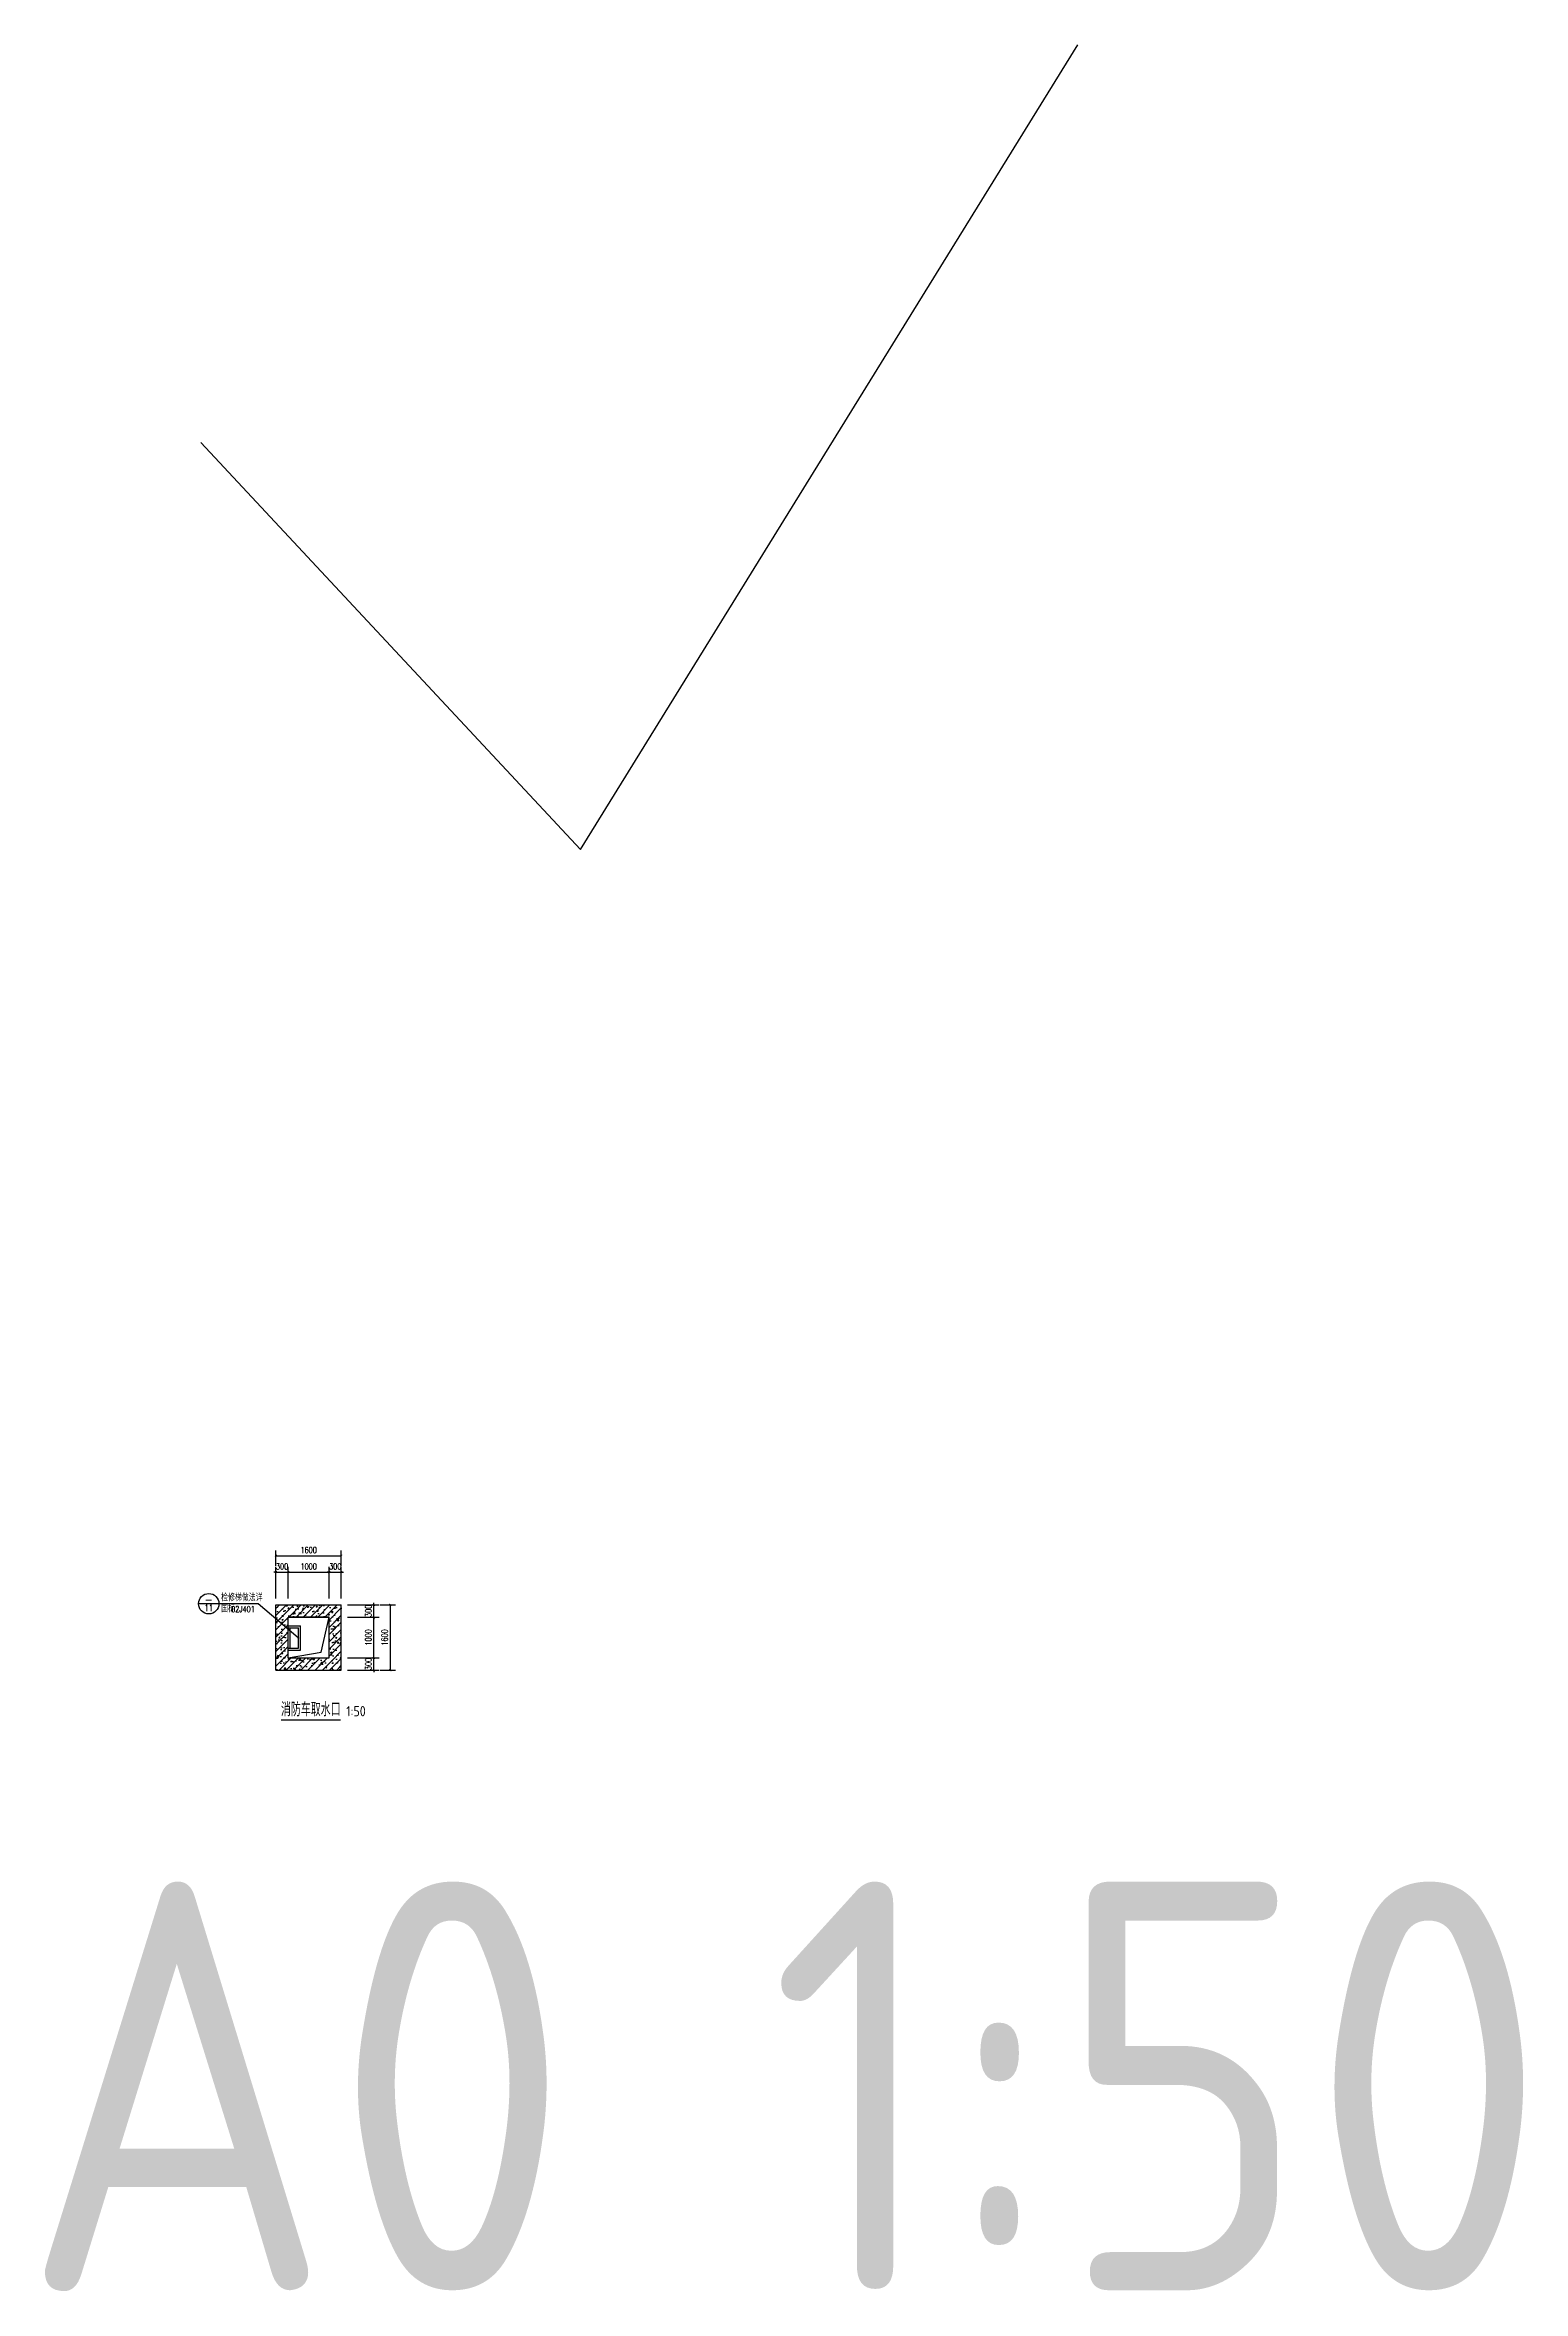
# Model space of a CAD drawing. Extents: x 0 to 2037025, y -2738621 to 0.
# Drawn here: x 1006811 to 1043002, y -1417419 to -1362459 of the extents above; entities that cross this region are included whole.
import ezdxf
from ezdxf.enums import TextEntityAlignment as Align

# ---------------------------------------------------------------- set-up
doc = ezdxf.new("R2010")
doc.units = 0
doc.header["$LTSCALE"] = 10
doc.header["$MEASUREMENT"] = 0
for name, color, linetype in [('1', 7, 'Continuous'), ('20180411审查改动', 6, 'Continuous'), ('DIM_IDEN', 3, 'Continuous'), ('DIM_SYMB', 3, 'Continuous'), ('PUB_DIM', 3, 'Continuous'), ('PUB_HATCH', 252, 'Continuous'), ('PUB_TEXT', 7, 'Continuous'), ('STAIR', 2, 'Continuous'), ('WALL', 4, 'Continuous')]:
    doc.layers.add(name, color=color, linetype=linetype)
doc.styles.add('_TCH_DIM_T3', font='simplex_.ttf', dxfattribs={"width": 0.705882, "bigfont": 'GBCBIG'})
doc.styles.add('_TCH_LABEL', font='COMPLEX', dxfattribs={"bigfont": 'GBCBIG'})
doc.styles.get("Standard").update_dxf_attribs({"font": 'gbenor.shx', "bigfont": 'gbcbig.shx'})
doc.dimstyles.new('_TCH_ARCH&&50', dxfattribs={"dimtxt": 148.75, "dimasz": 50, "dimexe": 125, "dimexo": 150, "dimgap": 63.125, "dimtad": 1, "dimdec": 0, "dimzin": 0, "dimdsep": 46, "dimtxsty": '_TCH_DIM_T3', "dimblk": 'ARCHTICK', "dimcen": 0.09, "dimclrt": 7, "dimazin": 2, "dimtfac": 1, "dimtdec": 0, "dimtix": 1, "dimtmove": 2, "dimatfit": 3, "dimfxl": 0, "dimtolj": 1, "dimtzin": 0, "dimarcsym": 0})
pattern_1 = [(45, (0, 0), (-88.388348, 88.388348), []), (50, (0, 0), (358.63009, -31.37607), [37.5, -412.5]), (355, (0, 0), (-69.37567, 376.09607), [30, -330]), (100.4514, (29.9, -2.6), (289.25469, 344.71977), [31.870095, -350.571056]), (46.1842, (0, 100), (533.62052, -82.75951), [56.25, -618.75]), (96.6356, (44.47, 93.1), (467.33135, 487.05894), [47.80514, -525.8565]), (351.1842, (0, 100), (467.33097, 487.0593), [45, -495]), (21, (50, 75), (298.453526, -201.309445), [37.5, -412.5]), (326, (50, 75), (121.657666, 362.57502), [30, -330]), (71.4514, (74.87, 58.22), (420.111314, 161.26525), [31.870095, -350.571056]), (37.5, (0, 0), (6.079928, 166.446927), [0, -326, 0, -335, 0, -331.25]), (7.5, (0, 0), (131.534769, 197.205856), [0, -191, 0, -318.5, 0, -126.25]), (327.5, (-111.5, 0), (266.911218, -11.277436), [0, -125, 0, -390, 0, -517.5]), (317.5, (-161.5, 0), (291.593085, 50.05249), [0, -162.5, 0, -259, 0, -367.5])]

# ---------------------------------------------------------------- blocks, each defined once
blk = doc.blocks.new('YYY')
at = {"layer": '1'}
blk.add_lwpolyline([(70393, -761243), (71393, -761243), (71393, -762243), (70393, -762243)], dxfattribs=at)
at = {"layer": 'PUB_HATCH'}
blk.add_lwpolyline([(70393, -761243), (71196, -761386), (71393, -762243)], dxfattribs=at)
at = {"layer": 'STAIR'}
for p, q in [((70393, -761431), (70693, -761431)), ((70393, -761481), (70643, -761481)), ((70643, -761481), (70643, -761981)), ((70693, -761431), (70693, -762031)), ((70393, -761981), (70643, -761981)), ((70393, -762031), (70693, -762031))]:
    blk.add_line(p, q, dxfattribs=at)
blk.add_lwpolyline([(70443, -761481), (70443, -761981)], dxfattribs=at)
blk = doc.blocks.new('_ArchTick')
at = {"color": 0, "linetype": 'ByBlock', "const_width": 0.4}
blk.add_lwpolyline([(-0.5, -0.5), (0.5, 0.5)], dxfattribs=at)
blk = doc.blocks.new('*D553')
at = {"layer": 'Defpoints', "color": 0, "transparency": 16777216}
for p in [(1014868, -1400626), (1015268, -1400626), (1014868, -1402226)]:
    blk.add_point(p, dxfattribs=at)
at = {"layer": 'PUB_DIM', "color": 0, "lineweight": -2, "transparency": 16777216}
for p, q in [((1015018, -1400626), (1015393, -1400626)), ((1015268, -1402226), (1015268, -1400626)), ((1015018, -1402226), (1015393, -1402226))]:
    blk.add_line(p, q, dxfattribs=at)
at = {"layer": 'PUB_DIM', "color": 0, "lineweight": -2, "transparency": 16777216, "xscale": 50, "yscale": 50, "zscale": 50}
for p, rotation in [((1015268, -1400626), 90), ((1015268, -1402226), 270)]:
    blk.add_blockref('_ArchTick', p, dxfattribs=dict(at, rotation=rotation))
at = {"layer": 'PUB_DIM', "color": 7, "transparency": 16777216, "insert": (1015130, -1401426), "char_height": 148.8, "attachment_point": 5, "rotation": 90, "style": '_TCH_DIM_T3'}
blk.add_mtext('\\A1;1600', dxfattribs=at)
blk = doc.blocks.new('*D554')
at = {"layer": 'Defpoints', "color": 0, "transparency": 16777216}
for p in [(1014068, -1400626), (1014868, -1400626), (1014068, -1400926)]:
    blk.add_point(p, dxfattribs=at)
at = {"layer": 'PUB_DIM', "color": 0, "lineweight": -2, "transparency": 16777216}
for p, q in [((1014218, -1400626), (1014993, -1400626)), ((1014868, -1400626), (1014868, -1400576)), ((1014868, -1400926), (1014868, -1400626)), ((1014218, -1400926), (1014993, -1400926)), ((1014868, -1400926), (1014868, -1400976))]:
    blk.add_line(p, q, dxfattribs=at)
at = {"layer": 'PUB_DIM', "color": 0, "lineweight": -2, "transparency": 16777216, "xscale": 50, "yscale": 50, "zscale": 50}
for p, rotation in [((1014868, -1400626), 270), ((1014868, -1400926), 90)]:
    blk.add_blockref('_ArchTick', p, dxfattribs=dict(at, rotation=rotation))
at = {"layer": 'PUB_DIM', "color": 7, "transparency": 16777216, "insert": (1014730, -1400776), "char_height": 148.8, "attachment_point": 5, "rotation": 90, "style": '_TCH_DIM_T3'}
blk.add_mtext('\\A1;300', dxfattribs=at)
blk = doc.blocks.new('*D555')
at = {"layer": 'Defpoints', "color": 0, "transparency": 16777216}
for p in [(1014068, -1400926), (1014868, -1400926), (1014068, -1401926)]:
    blk.add_point(p, dxfattribs=at)
at = {"layer": 'PUB_DIM', "color": 0, "lineweight": -2, "transparency": 16777216}
for p, q in [((1014218, -1400926), (1014993, -1400926)), ((1014868, -1401926), (1014868, -1400926)), ((1014218, -1401926), (1014993, -1401926))]:
    blk.add_line(p, q, dxfattribs=at)
at = {"layer": 'PUB_DIM', "color": 0, "lineweight": -2, "transparency": 16777216, "xscale": 50, "yscale": 50, "zscale": 50}
for p, rotation in [((1014868, -1400926), 90), ((1014868, -1401926), 270)]:
    blk.add_blockref('_ArchTick', p, dxfattribs=dict(at, rotation=rotation))
at = {"layer": 'PUB_DIM', "color": 7, "transparency": 16777216, "insert": (1014730, -1401426), "char_height": 148.8, "attachment_point": 5, "rotation": 90, "style": '_TCH_DIM_T3'}
blk.add_mtext('\\A1;1000', dxfattribs=at)
blk = doc.blocks.new('*D556')
at = {"layer": 'Defpoints', "color": 0, "transparency": 16777216}
for p in [(1014068, -1401926), (1014868, -1401926), (1014068, -1402226)]:
    blk.add_point(p, dxfattribs=at)
at = {"layer": 'PUB_DIM', "color": 0, "lineweight": -2, "transparency": 16777216}
for p, q in [((1014218, -1401926), (1014993, -1401926)), ((1014868, -1401926), (1014868, -1401876)), ((1014868, -1402226), (1014868, -1401926)), ((1014218, -1402226), (1014993, -1402226)), ((1014868, -1402226), (1014868, -1402276))]:
    blk.add_line(p, q, dxfattribs=at)
at = {"layer": 'PUB_DIM', "color": 0, "lineweight": -2, "transparency": 16777216, "xscale": 50, "yscale": 50, "zscale": 50}
for p, rotation in [((1014868, -1401926), 270), ((1014868, -1402226), 90)]:
    blk.add_blockref('_ArchTick', p, dxfattribs=dict(at, rotation=rotation))
at = {"layer": 'PUB_DIM', "color": 7, "transparency": 16777216, "insert": (1014730, -1402076), "char_height": 148.8, "attachment_point": 5, "rotation": 90, "style": '_TCH_DIM_T3'}
blk.add_mtext('\\A1;300', dxfattribs=at)
blk = doc.blocks.new('*D557')
at = {"layer": 'Defpoints', "color": 0, "transparency": 16777216}
for p in [(1014068, -1399426), (1012468, -1399826), (1014068, -1399826)]:
    blk.add_point(p, dxfattribs=at)
at = {"layer": 'PUB_DIM', "color": 0, "lineweight": -2, "transparency": 16777216}
for p, q in [((1012468, -1399676), (1012468, -1399301)), ((1012468, -1399426), (1014068, -1399426)), ((1014068, -1399676), (1014068, -1399301))]:
    blk.add_line(p, q, dxfattribs=at)
at = {"layer": 'PUB_DIM', "color": 0, "lineweight": -2, "transparency": 16777216, "xscale": 50, "yscale": 50, "zscale": 50, "rotation": 180}
blk.add_blockref('_ArchTick', (1012468, -1399426), dxfattribs=at)
at = {"layer": 'PUB_DIM', "color": 0, "lineweight": -2, "transparency": 16777216, "xscale": 50, "yscale": 50, "zscale": 50}
blk.add_blockref('_ArchTick', (1014068, -1399426), dxfattribs=at)
at = {"layer": 'PUB_DIM', "color": 7, "transparency": 16777216, "insert": (1013268, -1399288), "char_height": 148.8, "attachment_point": 5, "style": '_TCH_DIM_T3'}
blk.add_mtext('\\A1;1600', dxfattribs=at)
blk = doc.blocks.new('*D558')
at = {"layer": 'Defpoints', "color": 0, "transparency": 16777216}
for p in [(1012768, -1399826), (1012468, -1400626), (1012768, -1400626)]:
    blk.add_point(p, dxfattribs=at)
at = {"layer": 'PUB_DIM', "color": 0, "lineweight": -2, "transparency": 16777216}
for p, q in [((1012468, -1400476), (1012468, -1399701)), ((1012768, -1400476), (1012768, -1399701)), ((1012468, -1399826), (1012418, -1399826)), ((1012468, -1399826), (1012768, -1399826)), ((1012768, -1399826), (1012818, -1399826))]:
    blk.add_line(p, q, dxfattribs=at)
at = {"layer": 'PUB_DIM', "color": 0, "lineweight": -2, "transparency": 16777216, "xscale": 50, "yscale": 50, "zscale": 50}
blk.add_blockref('_ArchTick', (1012468, -1399826), dxfattribs=at)
at = {"layer": 'PUB_DIM', "color": 0, "lineweight": -2, "transparency": 16777216, "xscale": 50, "yscale": 50, "zscale": 50, "rotation": 180}
blk.add_blockref('_ArchTick', (1012768, -1399826), dxfattribs=at)
at = {"layer": 'PUB_DIM', "color": 7, "transparency": 16777216, "insert": (1012618, -1399688), "char_height": 148.8, "attachment_point": 5, "style": '_TCH_DIM_T3'}
blk.add_mtext('\\A1;300', dxfattribs=at)
blk = doc.blocks.new('*D559')
at = {"layer": 'Defpoints', "color": 0, "transparency": 16777216}
for p in [(1013768, -1399826), (1012768, -1400626), (1013768, -1400626)]:
    blk.add_point(p, dxfattribs=at)
at = {"layer": 'PUB_DIM', "color": 0, "lineweight": -2, "transparency": 16777216}
for p, q in [((1012768, -1400476), (1012768, -1399701)), ((1013768, -1400476), (1013768, -1399701)), ((1012768, -1399826), (1013768, -1399826))]:
    blk.add_line(p, q, dxfattribs=at)
at = {"layer": 'PUB_DIM', "color": 0, "lineweight": -2, "transparency": 16777216, "xscale": 50, "yscale": 50, "zscale": 50, "rotation": 180}
blk.add_blockref('_ArchTick', (1012768, -1399826), dxfattribs=at)
at = {"layer": 'PUB_DIM', "color": 0, "lineweight": -2, "transparency": 16777216, "xscale": 50, "yscale": 50, "zscale": 50}
blk.add_blockref('_ArchTick', (1013768, -1399826), dxfattribs=at)
at = {"layer": 'PUB_DIM', "color": 7, "transparency": 16777216, "insert": (1013268, -1399688), "char_height": 148.8, "attachment_point": 5, "style": '_TCH_DIM_T3'}
blk.add_mtext('\\A1;1000', dxfattribs=at)
blk = doc.blocks.new('*D560')
at = {"layer": 'Defpoints', "color": 0, "transparency": 16777216}
for p in [(1014068, -1399826), (1013768, -1400626), (1014068, -1400626)]:
    blk.add_point(p, dxfattribs=at)
at = {"layer": 'PUB_DIM', "color": 0, "lineweight": -2, "transparency": 16777216}
for p, q in [((1013768, -1400476), (1013768, -1399701)), ((1014068, -1400476), (1014068, -1399701)), ((1013768, -1399826), (1013718, -1399826)), ((1013768, -1399826), (1014068, -1399826)), ((1014068, -1399826), (1014118, -1399826))]:
    blk.add_line(p, q, dxfattribs=at)
at = {"layer": 'PUB_DIM', "color": 0, "lineweight": -2, "transparency": 16777216, "xscale": 50, "yscale": 50, "zscale": 50}
blk.add_blockref('_ArchTick', (1013768, -1399826), dxfattribs=at)
at = {"layer": 'PUB_DIM', "color": 0, "lineweight": -2, "transparency": 16777216, "xscale": 50, "yscale": 50, "zscale": 50, "rotation": 180}
blk.add_blockref('_ArchTick', (1014068, -1399826), dxfattribs=at)
at = {"layer": 'PUB_DIM', "color": 7, "transparency": 16777216, "insert": (1013918, -1399688), "char_height": 148.8, "attachment_point": 5, "style": '_TCH_DIM_T3'}
blk.add_mtext('\\A1;300', dxfattribs=at)

msp = doc.modelspace()

# ---------------------------------------------------------------- hatches: boundary and pattern name
at = {"layer": 'PUB_HATCH'}
h = msp.add_hatch(dxfattribs=at)
h.set_pattern_fill('钢筋混凝土', color=256, scale=50, style=0)
h.set_pattern_definition(pattern_1)
h.paths.add_polyline_path([(1012467.8, -1400626), (1012767.8, -1400926), (1013767.8, -1400926), (1014067.8, -1400626)])
h = msp.add_hatch(dxfattribs=at)
h.set_pattern_fill('钢筋混凝土', color=256, scale=50, style=0)
h.set_pattern_definition(pattern_1)
h.paths.add_polyline_path([(1012467.8, -1402226), (1012767.8, -1401926), (1012767.8, -1400926), (1012467.8, -1400626)])
h = msp.add_hatch(dxfattribs=at)
h.set_pattern_fill('钢筋混凝土', color=256, scale=50, style=0)
h.set_pattern_definition(pattern_1)
h.paths.add_polyline_path([(1013767.8, -1401926), (1014067.8, -1402226), (1014067.8, -1400626), (1013767.8, -1400926)])
h = msp.add_hatch(dxfattribs=at)
h.set_pattern_fill('钢筋混凝土', color=256, scale=50, style=0)
h.set_pattern_definition(pattern_1)
h.paths.add_polyline_path([(1012767.8, -1401926), (1012467.8, -1402226), (1014067.8, -1402226), (1013767.8, -1401926)])

# ---------------------------------------------------------------- linework, layer by layer
at = {"layer": '20180411审查改动'}
msp.add_lwpolyline([(1010627.8, -1372190.9), (1019923.4, -1382143.7), (1032096.2, -1362459.3)], dxfattribs=at)
at = {"layer": 'DIM_IDEN'}
for p, q in [((1011072.8, -1400600.5), (1010572.8, -1400600.5)), ((1012030.7, -1400600.5), (1011072.8, -1400600.5)), ((1013010.3, -1401437.1), (1012030.7, -1400600.5))]:
    msp.add_line(p, q, dxfattribs=at)
for centre, radius in [((1010822.8, -1400600.5), 250), ((1013013.8, -1401440.1), 4.58)]:
    msp.add_circle(centre, radius, dxfattribs=at)
at = {"layer": 'DIM_SYMB', "const_width": 35}
msp.add_lwpolyline([(1012590.2, -1403447.2), (1014049.1, -1403447.2)], dxfattribs=at)
at = {"layer": 'WALL'}
for p, q in [((1012467.8, -1400626), (1014067.8, -1400626)), ((1012467.8, -1402226), (1012467.8, -1400626)), ((1014067.8, -1402226), (1014067.8, -1400626)), ((1012767.8, -1400926), (1013767.8, -1400926)), ((1012767.8, -1401926), (1012767.8, -1400926)), ((1013767.8, -1401926), (1013767.8, -1400926)), ((1012767.8, -1401926), (1013767.8, -1401926)), ((1012467.8, -1402226), (1014067.8, -1402226))]:
    msp.add_line(p, q, dxfattribs=at)

# ---------------------------------------------------------------- block references
at = {"xscale": -1, "rotation": 180}
msp.add_blockref('YYY', (942374.7, -2163168.8), dxfattribs=at)

# ---------------------------------------------------------------- texts
at = {"layer": 'PUB_TEXT', "style": '_TCH_LABEL'}
for s, p in [('检修梯做法详', (1011125.3, -1400536.9)), ('国标', (1011125.3, -1400807.5))]:
    msp.add_text(s, height=168.79, dxfattribs=at).set_placement(p)
for s, width, p, p2 in [('11', 1.09375, (1010722.2, -1400781.6), (1010923.4, -1400781.6)), ('-', 1.458333, (1010722.2, -1400580.4), (1010923.4, -1400580.4))]:
    msp.add_text(s, height=161, dxfattribs=dict(at, width=width)).set_placement(p, p2, align=Align.FIT)
at = {"layer": 'PUB_TEXT', "style": '_TCH_LABEL', "width": 0.705882}
msp.add_text('02J401', height=148.75, dxfattribs=at).set_placement((1011371.1, -1400807.5))
at = {"layer": 'PUB_TEXT'}
for s, height, p in [('消防车取水口', 337.59, (1012590.2, -1403354.9)), ('1:50', 250, (1014189.1, -1403354.9)), ('A0', 10000, (1006201.3, -1417399.2)), ('1:50', 10000, (1024534.6, -1417399.2))]:
    msp.add_text(s, height=height, dxfattribs=at).set_placement(p)

# ---------------------------------------------------------------- dimensions: what is measured, and where the dimension line sits
at = {"layer": 'PUB_DIM'}
for p1, p2, distance, picture, middle in [((1012467.8, -1399826), (1014067.8, -1399826), 400, '*D557', (1013267.8, -1399287.9)), ((1012467.8, -1400626), (1012767.8, -1400626), 800, '*D558', (1012617.8, -1399687.8)), ((1012767.8, -1400626), (1013767.8, -1400626), 800, '*D559', (1013267.8, -1399687.8)), ((1013767.8, -1400626), (1014067.8, -1400626), 800, '*D560', (1013917.8, -1399687.8)), ((1014067.8, -1400926), (1014067.8, -1400626), -800, '*D554', (1014729.6, -1400776)), ((1014067.8, -1401926), (1014067.8, -1400926), -800, '*D555', (1014729.6, -1401426)), ((1014867.8, -1402226), (1014867.8, -1400626), -400, '*D553', (1015129.6, -1401426)), ((1014067.8, -1402226), (1014067.8, -1401926), -800, '*D556', (1014729.6, -1402076))]:
    dim = msp.add_aligned_dim(p1=p1, p2=p2, distance=distance, dimstyle='_TCH_ARCH&&50', dxfattribs=at)
    dim.commit()
    dim.dimension.update_dxf_attribs({"geometry": picture, "text_midpoint": middle})

doc.saveas('drawing.dxf')
